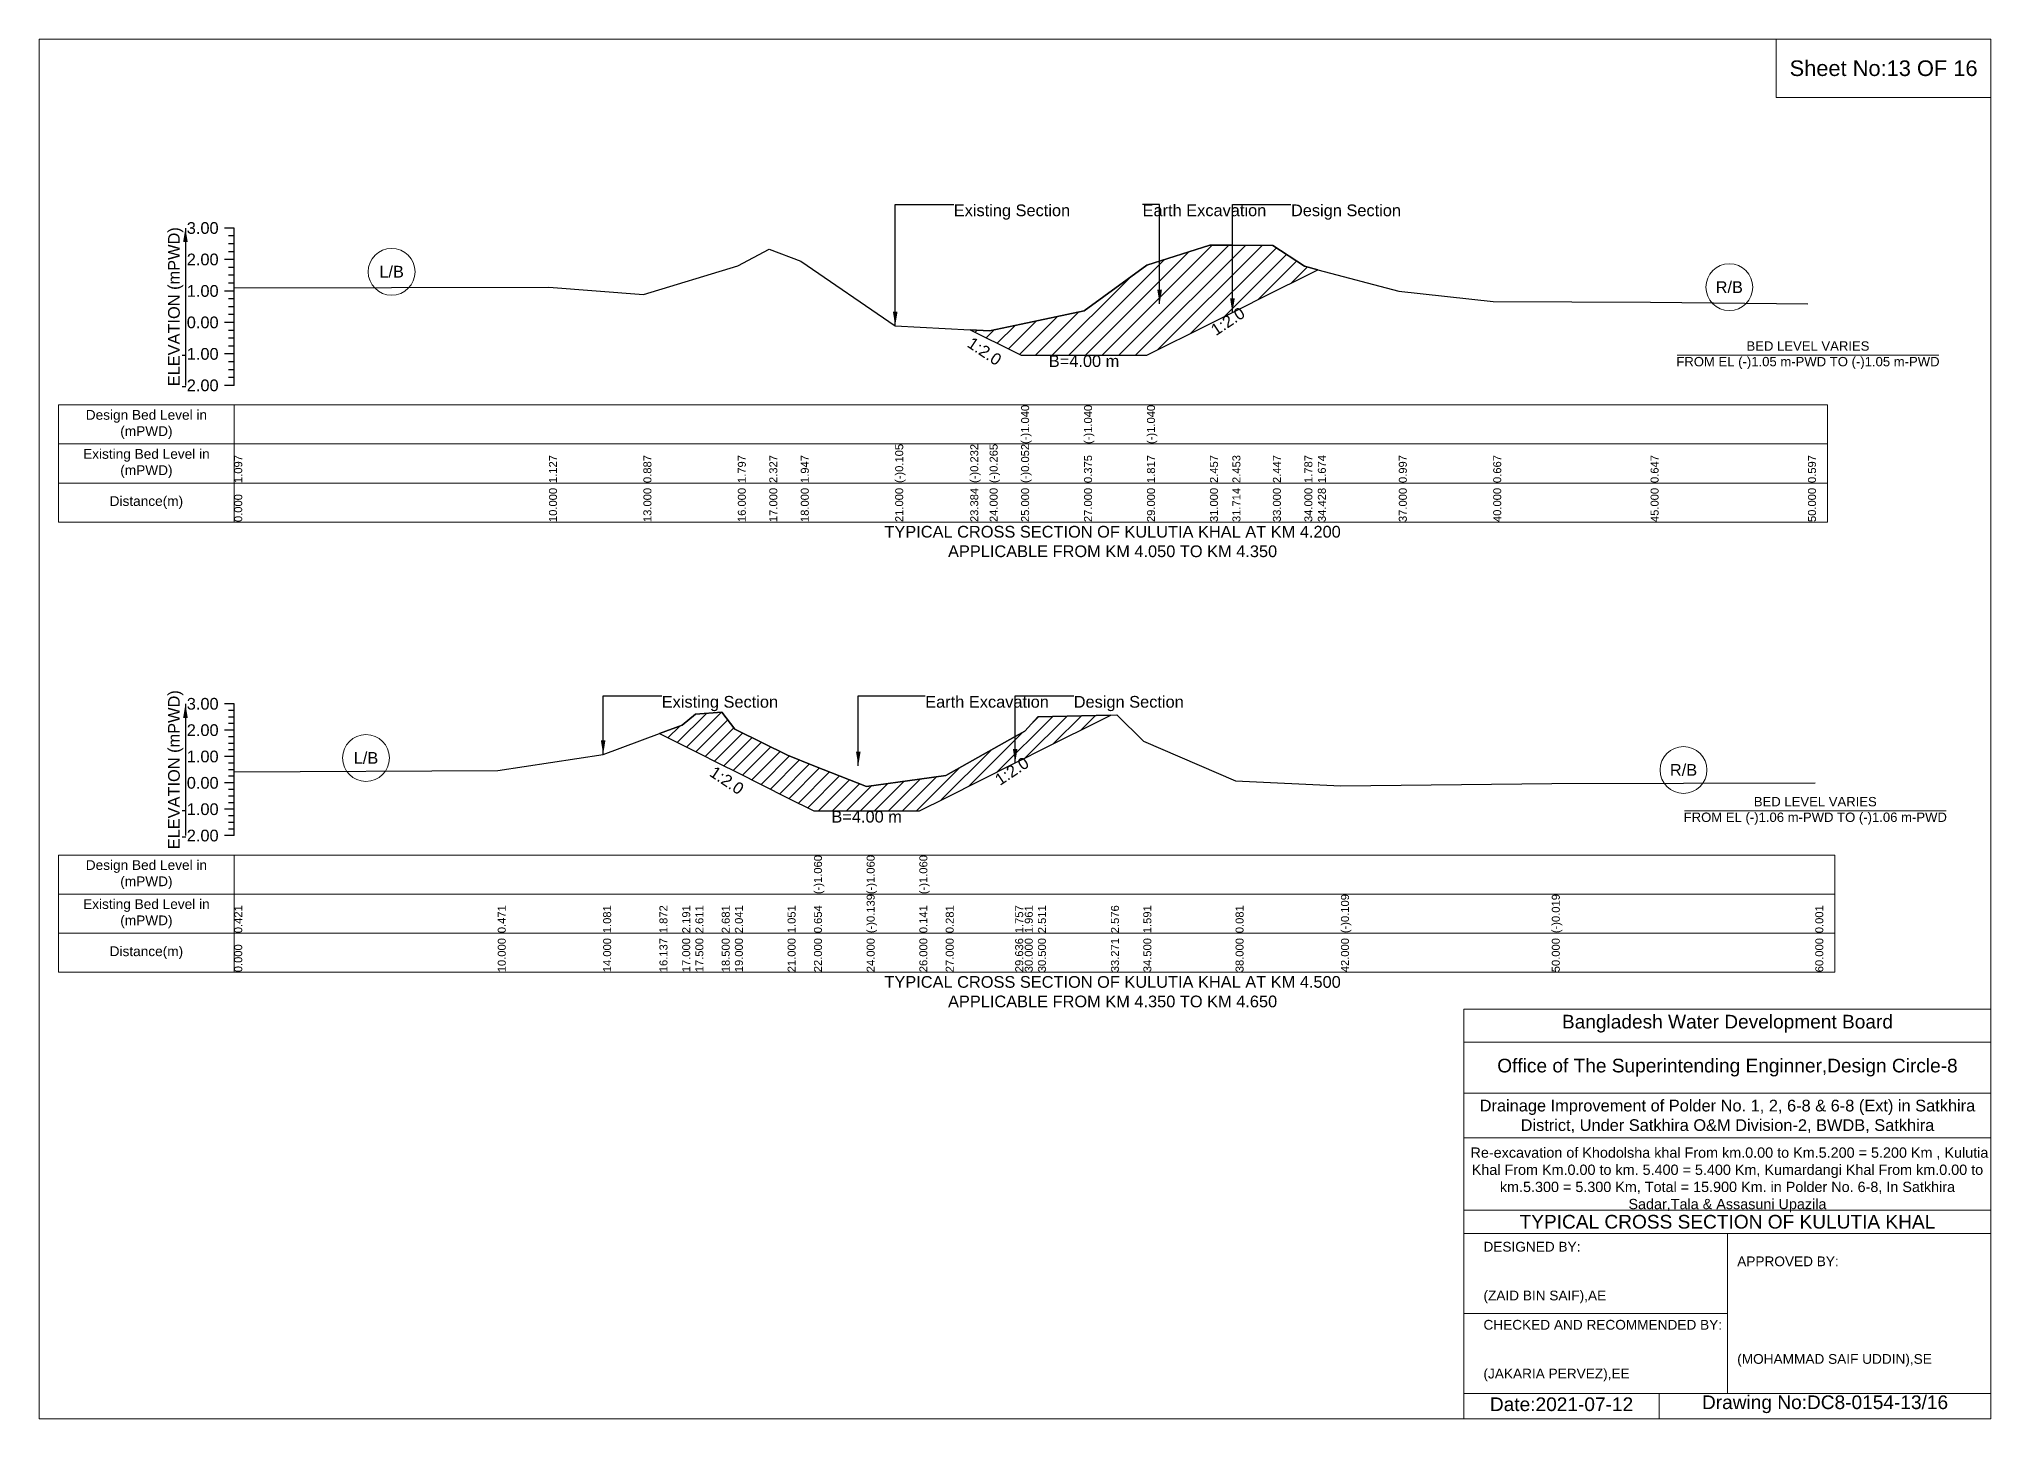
# Model space of a CAD drawing. Header units: inches. Extents: x 91000 to 568000, y -5656 to 0.
# Drawn here: x 370000 to 378000, y -5656 to 0 of the extents above; entities that cross this region are included whole.
import ezdxf

# ---------------------------------------------------------------- set-up
doc = ezdxf.new("R2010")
doc.units = ezdxf.units.IN
doc.header["$LTSCALE"] = 7
doc.header["$MEASUREMENT"] = 0
for name, color, linetype, lineweight in [('Cross section Data Border', 7, 'Continuous', 9), ('Cross Section Labels', 7, 'Continuous', 9), ('Existing_Bed_Level for Xsection', 7, 'Continuous', 25)]:
    doc.layers.add(name, color=color, linetype=linetype, lineweight=lineweight)
doc.styles.get("Standard").update_dxf_attribs({"font": 'arial.ttf'})
doc.dimstyles.get("Standard").update_dxf_attribs({"dimtxt": 0.18, "dimasz": 0.18, "dimexe": 0.18, "dimexo": 0.0625, "dimgap": 0.09, "dimtad": 0, "dimtih": 1, "dimtoh": 1, "dimdec": 4, "dimzin": 0, "dimdsep": 46, "dimtxsty": 'Standard', "dimcen": 0.09, "dimadec": 0, "dimazin": 0, "dimtfac": 1, "dimtdec": 4, "dimtofl": 0, "dimtmove": 0, "dimatfit": 3, "dimfxl": 1, "dimtolj": 1, "dimtzin": 0, "dimarcsym": 0})

msp = doc.modelspace()

# ---------------------------------------------------------------- hatches: boundary and pattern name
at = {"layer": 'Existing_Bed_Level for Xsection'}
h = msp.add_hatch(dxfattribs=at)
h.set_pattern_fill('ANSI31', color=256, scale=387, style=0)
h.paths.add_polyline_path([(373816.6, -1191.8), (373896, -1231.5), (373920.8, -1243.9), (374025, -1296), (374283, -1296), (374541, -1296), (374799, -1167), (374891.1, -1120.9), (375057, -1038), (375186, -973.5), (375241.3, -945.8), (375186, -931.3), (375057, -846.2), (374891.1, -845.3), (374799, -844.9), (374541, -927.4), (374283, -1113.4), (374025, -1168.5), (373920.8, -1190.7), (373896, -1196)])
h = msp.add_hatch(dxfattribs=at)
h.set_pattern_fill('ANSI31', color=256, scale=324, style=0)
h.paths.add_polyline_path([(372542.8, -2846.9), (372636, -2893.5), (372690, -2920.5), (372798, -2974.5), (372852, -3001.5), (372859.4, -3005.2), (373068, -3109.5), (373176, -3163.5), (373392, -3163.5), (373608, -3163.5), (373716, -3109.5), (374000.7, -2967.1), (374040, -2947.5), (374094, -2920.5), (374393.3, -2770.8), (374094, -2777.8), (374040, -2837.2), (374000.7, -2859.2), (373716, -3018.6), (373608, -3033.8), (373392, -3064), (373176, -2978.3), (373068, -2935.5), (372859.4, -2832.2), (372852, -2828.6), (372798, -2759.4), (372690, -2767), (372636, -2812.4)])

# ---------------------------------------------------------------- linework, layer by layer
at = {"layer": 'Cross section Data Border'}
for points in [[(370080, -1499.8), (377330, -1499.8), (377330, -1979.8), (370080, -1979.8)], [(370080, -3345), (377360, -3345), (377360, -3825), (370080, -3825)]]:
    msp.add_lwpolyline(points, close=True, dxfattribs=at)
for points in [[(370800, -1499.8), (370800, -1979.8)], [(370080, -1659.8), (377330, -1659.8)], [(370080, -1819.8), (377330, -1819.8)], [(370800, -3345), (370800, -3825)], [(370080, -3505), (377360, -3505)], [(370080, -3665), (377360, -3665)]]:
    msp.add_lwpolyline(points, dxfattribs=at)
at = {"layer": 'Cross Section Labels'}
for points in [[(370000, 0), (378000, 0), (378000, -5656), (370000, -5656)], [(377120, 0), (378000, 0), (378000, -240), (377120, -240)]]:
    msp.add_lwpolyline(points, close=True, dxfattribs=at)
for points in [[(376714.2, -1296), (377785.8, -1296)], [(376744.2, -3163.5), (377815.8, -3163.5)], [(375840, -5656), (375840, -3976), (378000, -3976)], [(375840, -4112), (378000, -4112)], [(375840, -4320), (378000, -4320)], [(375840, -4504), (378000, -4504)], [(375840, -4800), (378000, -4800)], [(375840, -4896), (378000, -4896)], [(376920, -4896), (376920, -5552)], [(375840, -5224), (376920, -5224)], [(375840, -5552), (378000, -5552)], [(376640, -5552), (376640, -5656)]]:
    msp.add_lwpolyline(points, dxfattribs=at)
for centre in [(371445, -953.9), (376927.5, -1017.1), (371340, -2946.8), (376740, -2996)]:
    msp.add_circle(centre, 96, dxfattribs=at)
at = {"layer": 'Existing_Bed_Level for Xsection'}
for points in [[(370800, -774.8), (370760, -774.8)], [(370800, -1419.8), (370800, -1290.8), (370800, -1161.8), (370800, -1032.8), (370800, -903.8), (370800, -774.8)], [(370800, -807.1), (370776, -807.1)], [(370800, -839.3), (370776, -839.3)], [(370800, -871.6), (370776, -871.6)], [(370800, -1020.3), (372090, -1016.4), (372477, -1047.4), (372864, -930), (372993, -861.6), (373122, -910.7), (373509, -1175.4), (373816.6, -1191.8), (373896, -1196), (373920.8, -1190.7), (374025, -1168.5), (374025, -1168.5), (374283, -1113.4), (374283, -1113.4), (374541, -927.4), (374541, -927.4), (374799, -844.9), (374891.1, -845.3), (375057, -846.2), (375186, -931.3), (375241.3, -945.8), (375573, -1033.2), (375960, -1075.8), (376605, -1078.4), (377250, -1084.8)], [(370800, -903.8), (370760, -903.8)], [(370800, -936.1), (370776, -936.1)], [(370800, -1032.8), (370760, -1032.8)], [(370800, -968.3), (370776, -968.3)], [(370800, -1000.6), (370776, -1000.6)], [(370800, -1065.1), (370776, -1065.1)], [(370800, -1097.3), (370776, -1097.3)], [(370800, -1161.8), (370760, -1161.8)], [(370800, -1129.6), (370776, -1129.6)], [(370800, -1194.1), (370776, -1194.1)], [(370800, -1226.3), (370776, -1226.3)], [(370800, -1258.6), (370776, -1258.6)], [(370800, -1290.8), (370760, -1290.8)], [(370800, -1323.1), (370776, -1323.1)], [(370800, -1355.3), (370776, -1355.3)], [(370800, -1419.8), (370760, -1419.8)], [(370800, -1387.6), (370776, -1387.6)], [(370800, -2725), (370760, -2725)], [(370800, -2752), (370776, -2752)], [(370800, -2779), (370776, -2779)], [(370800, -3265), (370800, -3157), (370800, -3049), (370800, -2941), (370800, -2833), (370800, -2725)], [(370800, -3003.5), (371880, -2998.1), (372312, -2932.2), (372542.8, -2846.9), (372636, -2812.4), (372690, -2767), (372798, -2759.4), (372852, -2828.6), (372859.4, -2832.2), (373068, -2935.5), (373176, -2978.3), (373176, -2978.3), (373392, -3064), (373392, -3064), (373608, -3033.8), (373608, -3033.8), (373716, -3018.6), (374000.7, -2859.2), (374040, -2837.2), (374094, -2777.8), (374393.3, -2770.8), (374418, -2770.2), (374526, -2877.2), (374904, -3040.2), (375336, -3060.8), (376200, -3051), (377280, -3048.9)], [(370800, -2833), (370760, -2833)], [(370800, -2806), (370776, -2806)], [(370800, -2860), (370776, -2860)], [(370800, -2941), (370760, -2941)], [(370800, -2887), (370776, -2887)], [(370800, -2914), (370776, -2914)], [(370800, -2968), (370776, -2968)], [(370800, -2995), (370776, -2995)], [(370800, -3022), (370776, -3022)], [(370800, -3049), (370760, -3049)], [(370800, -3076), (370776, -3076)], [(370800, -3103), (370776, -3103)], [(370800, -3157), (370760, -3157)], [(370800, -3130), (370776, -3130)], [(370800, -3184), (370776, -3184)], [(370800, -3265), (370760, -3265)], [(370800, -3211), (370776, -3211)], [(370800, -3238), (370776, -3238)]]:
    msp.add_lwpolyline(points, dxfattribs=at)
for points in [[(373816.6, -1191.8), (373816.6, -1191.8), (373896, -1231.5), (373920.8, -1243.9), (374025, -1296), (374025, -1296), (374283, -1296), (374283, -1296), (374541, -1296), (374541, -1296), (374799, -1167), (374891.1, -1120.9), (375057, -1038), (375186, -973.5), (375241.3, -945.8), (375241.3, -945.8), (375241.3, -945.8), (375186, -931.3), (375057, -846.2), (374891.1, -845.3), (374799, -844.9), (374541, -927.4), (374541, -927.4), (374283, -1113.4), (374283, -1113.4), (374025, -1168.5), (374025, -1168.5), (373920.8, -1190.7), (373896, -1196), (373816.6, -1191.8)], [(372542.8, -2846.9), (372542.8, -2846.9), (372636, -2893.5), (372690, -2920.5), (372798, -2974.5), (372852, -3001.5), (372859.4, -3005.2), (373068, -3109.5), (373176, -3163.5), (373176, -3163.5), (373392, -3163.5), (373392, -3163.5), (373608, -3163.5), (373608, -3163.5), (373716, -3109.5), (374000.7, -2967.1), (374040, -2947.5), (374094, -2920.5), (374393.3, -2770.8), (374393.3, -2770.8), (374393.3, -2770.8), (374094, -2777.8), (374040, -2837.2), (374000.7, -2859.2), (373716, -3018.6), (373608, -3033.8), (373608, -3033.8), (373392, -3064), (373392, -3064), (373176, -2978.3), (373176, -2978.3), (373068, -2935.5), (372859.4, -2832.2), (372852, -2828.6), (372798, -2759.4), (372690, -2767), (372636, -2812.4), (372542.8, -2846.9)]]:
    msp.add_lwpolyline(points, close=True, dxfattribs=at)

# ---------------------------------------------------------------- texts
at = {"layer": 'Cross section Data Border', "char_height": 40, "width": 640, "attachment_point": 5}
for s, insert in [('Design Bed Level in (mPWD)', (370440, -1579.8)), ('Existing Bed Level in (mPWD)', (370440, -1739.8)), ('Distance(m)', (370440, -1899.8)), ('Design Bed Level in (mPWD)', (370440, -3425)), ('Existing Bed Level in (mPWD)', (370440, -3585)), ('Distance(m)', (370440, -3745))]:
    msp.add_mtext(s, dxfattribs=dict(at, insert=insert))
at = {"layer": 'Cross Section Labels'}
for s, insert, char_height, attachment_point in [('Sheet No:13 OF 16', (377560, -120), 64, 5), ('Existing Section', (373749, -678.1), 48, 1), ('Earth Excavation', (374523, -678.1), 48, 1), ('Design Section', (375131.1, -678.1), 48, 1), ('L/B', (371445, -953.9), 48, 5), ('R/B', (376927.5, -1017.1), 48, 5), ('BED LEVEL VARIES ^JFROM EL (-)1.05 m-PWD TO (-)1.05 m-PWD', (377250, -1296), 38.4, 5), ('B=4.00 m', (374283, -1296), 48, 2), ('TYPICAL CROSS SECTION OF KULUTIA KHAL AT KM 4.200^JAPPLICABLE FROM KM 4.050 TO KM 4.350', (374400, -2059.8), 48, 5), ('Existing Section', (372552, -2692.6), 48, 1), ('Earth Excavation', (373632, -2692.6), 48, 1), ('Design Section', (374240.7, -2692.6), 48, 1), ('L/B', (371340, -2946.8), 48, 5), ('R/B', (376740, -2996), 48, 5), ('BED LEVEL VARIES ^JFROM EL (-)1.06 m-PWD TO (-)1.06 m-PWD', (377280, -3163.5), 38.4, 5), ('B=4.00 m', (373392, -3163.5), 48, 2), ('TYPICAL CROSS SECTION OF KULUTIA KHAL AT KM 4.500^JAPPLICABLE FROM KM 4.350 TO KM 4.650', (374400, -3905), 48, 5), ('Bangladesh Water Development Board', (376920, -4036), 56, 5), ('Office of The Superintending Enginner,Design Circle-8', (376920, -4216), 56, 5)]:
    msp.add_mtext(s, dxfattribs=dict(at, insert=insert, char_height=char_height, attachment_point=attachment_point))
at = {"layer": 'Cross Section Labels', "char_height": 48, "attachment_point": 2}
for insert, rotation in [((374858.9, -1137), 33.69007), ((373888.5, -1260), 326.30993), ((373973.7, -2980.6), 33.69007), ((372832.4, -3018.7), 326.30993)]:
    msp.add_mtext('1:2.0', dxfattribs=dict(at, insert=insert, rotation=rotation))
at = {"layer": 'Cross Section Labels'}
for s, insert, char_height, width, attachment_point in [('Drainage Improvement of Polder No. 1, 2, 6-8 & 6-8 (Ext) in Satkhira District, Under Satkhira O&M Division-2, BWDB, Satkhira', (376920, -4416), 48, 2240, 5), (' Re-excavation of Khodolsha khal From km.0.00 to Km.5.200 = 5.200 Km , Kulutia Khal From Km.0.00 to km. 5.400 = 5.400 Km, Kumardangi Khal From km.0.00 to km.5.300 = 5.300 Km, Total = 15.900 Km. in Polder No. 6-8, In Satkhira Sadar,Tala & Assasuni Upazila', (376920, -4676), 42.1524, 2160, 5), ('TYPICAL CROSS SECTION OF KULUTIA KHAL', (376920, -4848), 56, 2240, 5), ('DESIGNED BY:^J^J^J(ZAID BIN SAIF),AE', (375920, -5056), 40, 1120, 4), ('APPROVED BY:^J^J^J^J^J^J(MOHAMMAD SAIF UDDIN),SE', (376960, -5216), 40, 1120, 4), ('CHECKED AND RECOMMENDED BY:^J^J^J(JAKARIA PERVEZ),EE', (375920, -5376), 40, 1120, 4), ('Date:2021-07-12', (376240, -5596), 56, 1120, 5), ('Drawing No:DC8-0154-13/16', (377320, -5596), 56, 1760, 5)]:
    msp.add_mtext(s, dxfattribs=dict(at, insert=insert, char_height=char_height, width=width, attachment_point=attachment_point))
at = {"layer": 'Existing_Bed_Level for Xsection', "rotation": 90}
for s, insert, char_height, attachment_point in [('ELEVATION (mPWD)', (370560, -1097.3), 48, 5), ('(-)1.040', (374025, -1659.8), 32.8, 1), ('(-)1.040', (374283, -1659.8), 32.8, 1), ('(-)1.040', (374541, -1659.8), 32.8, 1), ('(-)0.105', (373509, -1819.8), 32.8, 1), ('(-)0.232', (373816.6, -1819.8), 32.8, 1), ('(-)0.265', (373896, -1819.8), 32.8, 1), ('(-)0.052', (374025, -1819.8), 32.8, 1), ('1.097', (370800, -1819.8), 32.8, 1), ('1.127', (372090, -1819.8), 32.8, 1), ('0.887', (372477, -1819.8), 32.8, 1), ('1.797', (372864, -1819.8), 32.8, 1), ('2.327', (372993, -1819.8), 32.8, 1), ('1.947', (373122, -1819.8), 32.8, 1), ('0.375', (374283, -1819.8), 32.8, 1), ('1.817', (374541, -1819.8), 32.8, 1), ('2.457', (374799, -1819.8), 32.8, 1), ('2.453', (374891.1, -1819.8), 32.8, 1), ('2.447', (375057, -1819.8), 32.8, 1), ('1.787', (375186, -1819.8), 32.8, 1), ('1.674', (375241.3, -1819.8), 32.8, 1), ('0.997', (375573, -1819.8), 32.8, 1), ('0.667', (375960, -1819.8), 32.8, 1), ('0.647', (376605, -1819.8), 32.8, 1), ('0.597', (377250, -1819.8), 32.8, 1), ('0.000', (370800, -1979.8), 32.8, 1), ('10.000', (372090, -1979.8), 32.8, 1), ('13.000', (372477, -1979.8), 32.8, 1), ('16.000', (372864, -1979.8), 32.8, 1), ('17.000', (372993, -1979.8), 32.8, 1), ('18.000', (373122, -1979.8), 32.8, 1), ('21.000', (373509, -1979.8), 32.8, 1), ('23.384', (373816.6, -1979.8), 32.8, 1), ('24.000', (373896, -1979.8), 32.8, 1), ('25.000', (374025, -1979.8), 32.8, 1), ('27.000', (374283, -1979.8), 32.8, 1), ('29.000', (374541, -1979.8), 32.8, 1), ('31.000', (374799, -1979.8), 32.8, 1), ('31.714', (374891.1, -1979.8), 32.8, 1), ('33.000', (375057, -1979.8), 32.8, 1), ('34.000', (375186, -1979.8), 32.8, 1), ('34.428', (375241.3, -1979.8), 32.8, 1), ('37.000', (375573, -1979.8), 32.8, 1), ('40.000', (375960, -1979.8), 32.8, 1), ('45.000', (376605, -1979.8), 32.8, 1), ('50.000', (377250, -1979.8), 32.8, 1), ('ELEVATION (mPWD)', (370560, -2995), 48, 5), ('(-)1.060', (373176, -3505), 32.8, 1), ('(-)1.060', (373392, -3505), 32.8, 1), ('(-)1.060', (373608, -3505), 32.8, 1), ('(-)0.139', (373392, -3665), 32.8, 1), ('(-)0.109', (375336, -3665), 32.8, 1), ('(-)0.019', (376200, -3665), 32.8, 1), ('0.421', (370800, -3665), 32.8, 1), ('0.471', (371880, -3665), 32.8, 1), ('1.081', (372312, -3665), 32.8, 1), ('1.872', (372542.8, -3665), 32.8, 1), ('2.191', (372636, -3665), 32.8, 1), ('2.611', (372690, -3665), 32.8, 1), ('2.681', (372798, -3665), 32.8, 1), ('2.041', (372852, -3665), 32.8, 1), ('1.051', (373068, -3665), 32.8, 1), ('0.654', (373176, -3665), 32.8, 1), ('0.141', (373608, -3665), 32.8, 1), ('0.281', (373716, -3665), 32.8, 1), ('1.757', (374000.7, -3665), 32.8, 1), ('1.961', (374040, -3665), 32.8, 1), ('2.511', (374094, -3665), 32.8, 1), ('2.576', (374393.3, -3665), 32.8, 1), ('1.591', (374526, -3665), 32.8, 1), ('0.081', (374904, -3665), 32.8, 1), ('0.001', (377280, -3665), 32.8, 1), ('0.000', (370800, -3825), 32.8, 1), ('10.000', (371880, -3825), 32.8, 1), ('14.000', (372312, -3825), 32.8, 1), ('16.137', (372542.8, -3825), 32.8, 1), ('17.000', (372636, -3825), 32.8, 1), ('17.500', (372690, -3825), 32.8, 1), ('18.500', (372798, -3825), 32.8, 1), ('19.000', (372852, -3825), 32.8, 1), ('21.000', (373068, -3825), 32.8, 1), ('22.000', (373176, -3825), 32.8, 1), ('24.000', (373392, -3825), 32.8, 1), ('26.000', (373608, -3825), 32.8, 1), ('27.000', (373716, -3825), 32.8, 1), ('29.636', (374000.7, -3825), 32.8, 1), ('30.000', (374040, -3825), 32.8, 1), ('30.500', (374094, -3825), 32.8, 1), ('33.271', (374393.3, -3825), 32.8, 1), ('34.500', (374526, -3825), 32.8, 1), ('38.000', (374904, -3825), 32.8, 1), ('42.000', (375336, -3825), 32.8, 1), ('50.000', (376200, -3825), 32.8, 1), ('60.000', (377280, -3825), 32.8, 1)]:
    msp.add_mtext(s, dxfattribs=dict(at, insert=insert, char_height=char_height, attachment_point=attachment_point))
at = {"layer": 'Existing_Bed_Level for Xsection', "char_height": 48, "attachment_point": 6}
for s, insert in [('3.00', (370736, -774.8)), ('2.00', (370736, -903.8)), ('1.00', (370736, -1032.8)), ('0.00', (370736, -1161.8)), ('-1.00', (370736, -1290.8)), ('-2.00', (370736, -1419.8)), ('3.00', (370736, -2725)), ('2.00', (370736, -2833)), ('1.00', (370736, -2941)), ('0.00', (370736, -3049)), ('-1.00', (370736, -3157)), ('-2.00', (370736, -3265))]:
    msp.add_mtext(s, dxfattribs=dict(at, insert=insert))

# ---------------------------------------------------------------- leaders
at = {"layer": 'Cross Section Labels', "annotation_type": 0, "has_hookline": 1, "hookline_direction": 0}
for points, text_width in [([(373509, -1175.4), (373509, -678.1), (373748.9, -678.1)], 467.2), ([(374592.8, -1085.4), (374592.8, -678.1), (374522.9, -678.1)], 497), ([(374891.1, -1120.9), (374891.1, -678.1), (375131, -678.1)], 441.2), ([(372312, -2932.2), (372312, -2692.6), (372551.9, -2692.6)], 467.2), ([(373357.8, -2978.3), (373357.8, -2692.6), (373631.9, -2692.6)], 497), ([(374000.7, -2967.1), (374000.7, -2692.6), (374240.6, -2692.6)], 441.2)]:
    msp.add_leader(points, dimstyle='Standard', override={"dimasz": 57.6}, dxfattribs=dict(at, text_width=text_width))
at = {"layer": 'Existing_Bed_Level for Xsection'}
for points in [[(370600, -774.8), (370600, -1419.8)], [(370600, -2725), (370600, -3265)]]:
    msp.add_leader(points, dimstyle='Standard', override={"dimasz": 57.6}, dxfattribs=at)

doc.saveas('drawing.dxf')
